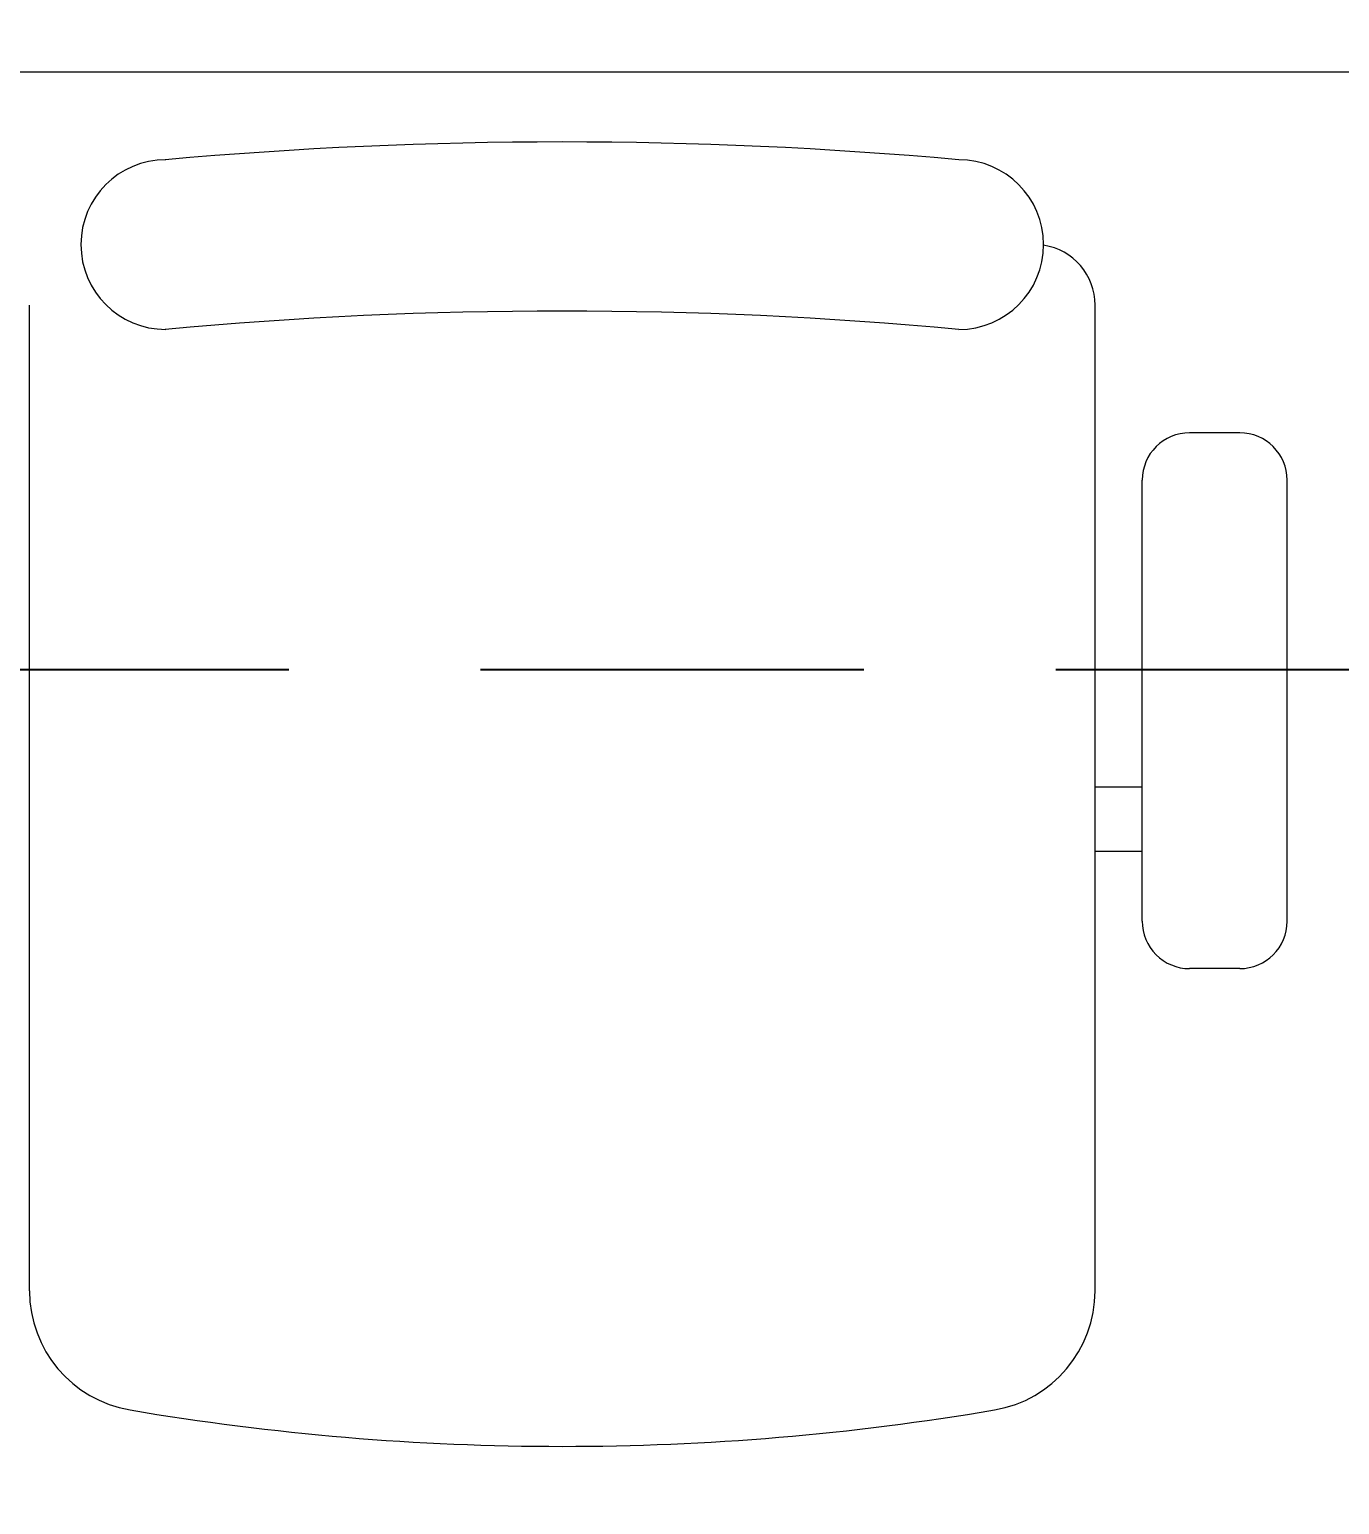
# Model space of a CAD drawing. Header units: inches. Extents: x -12418 to 57169, y -29325 to 19878.
# Drawn here: x 41326 to 41869, y -9440 to -8830 of the extents above; entities that cross this region are included whole.
import ezdxf
from ezdxf import colors
from ezdxf.entities.mleader import LeaderData, LeaderLine
from ezdxf.math import Vec2, Vec3

# ---------------------------------------------------------------- set-up
doc = ezdxf.new("R2010")
doc.units = ezdxf.units.IN
doc.header["$LTSCALE"] = 25
doc.header["$MEASUREMENT"] = 0
doc.linetypes.add('DASHDOT', pattern=[25.4, 12.7, -6.35, 0, -6.35])
doc.linetypes.add('HIDDEN', pattern=[9.525, 6.35, -3.175])
doc.layers.get('0').update_dxf_attribs({"color": 8})
for name, color, linetype, lineweight in [('00-Ground Floor$0$LOADING', 253, 'Continuous', 5), ('00-Ground Floor$0$Walls', 251, 'Continuous', 5), ('E-LITE-CIRC', 6, 'Continuous', 25), ('E-LITE-CLNG-CNDT', 6, 'DASHDOT', 35), ('E-POWR-FLOR-CNDT', 6, 'HIDDEN', 25)]:
    doc.layers.add(name, color=color, linetype=linetype, lineweight=lineweight)
doc.styles.add('DC_Simplex', font='SIMPLEX.shx', dxfattribs={"width": 0.7})

# ---------------------------------------------------------------- blocks, each defined once
blk = doc.blocks.new('00-Ground Floor$0$GF21018-P')
at = {"color": 0}
for p, q in [((-0.2207, 0.47563), (-0.2207, 0.0675)), ((0.22049, 0.47563), (0.22049, 0.0675)), ((-0.2806, 0.34221), (-0.25983, 0.34221)), ((-0.30021, 0.32259), (-0.30021, 0.14)), ((-0.24021, 0.32259), (-0.24021, 0.14)), ((-0.24021, 0.29372), (-0.2207, 0.29372)), ((-0.24021, 0.26708), (-0.2207, 0.26708)), ((-0.2806, 0.12039), (-0.25983, 0.12039))]:
    blk.add_line(p, q, dxfattribs=at)
for centre, radius, start, end in [((-0.0001, -0.52948), 1.06948, 80.36712, 99.63288), ((-0.1707, 0.47563), 0.05, 99.63288, 180), ((0.17049, 0.47563), 0.05, 0, 80.36712), ((-0.2806, 0.32259), 0.01962, 90, 180), ((-0.25983, 0.32259), 0.01962, 360, 90), ((-0.2806, 0.14), 0.01962, 180, 270), ((-0.25983, 0.14), 0.01962, 270, 360), ((-0.16429, 0.0425), 0.03511, 90, 270), ((0, 1.84674), 1.77674, 264.69456, 275.30527), ((0.16409, 0.0425), 0.03511, 270, 90), ((-0.1957, 0.0675), 0.025, 180, 261.47208), ((0, 1.83136), 1.83136, 264.85322, 275.14698)]:
    blk.add_arc(centre, radius, start, end, dxfattribs=at)
blk = doc.blocks.new('00-Ground Floor')
at = {"layer": '00-Ground Floor$0$Walls'}
blk.add_line((43777.53, -8847.43, 0), (40997.13, -8847.43, 0), dxfattribs=at)
at = {"layer": '00-Ground Floor$0$LOADING', "extrusion": (2.24021e-05, 7.77426e-06, 1), "xscale": 1000, "yscale": 1000, "zscale": 1000, "rotation": 179.9985892349694}
blk.add_blockref('00-Ground Floor$0$GF21018-P', (41546.81, -8876.35, 0.84), dxfattribs=at)
blk = doc.blocks.new('ARR0W')
at = {"color": 45}
blk.add_ellipse((0, 0), major_axis=(0.4, 0), ratio=0.4, dxfattribs=at)
at = {"color": 45, "ltscale": 0.5}
blk.add_solid([(-1.4, 0.1667), (-0.4, 0), (-1.4, -0.1667)], dxfattribs=at)

msp = doc.modelspace()

# ---------------------------------------------------------------- linework, layer by layer
at = {"layer": 'E-POWR-FLOR-CNDT', "elevation": 0}
msp.add_lwpolyline([(42302.88, -8971.17), (42201.1, -9072.95, -0.198912), (42148.07, -9094.91), (41319.61, -9094.91, 0.414214), (41244.61, -9169.91), (41244.61, -9347.06, -0.198912), (41222.65, -9400.09), (41120.87, -9501.87)], format="xyb", dxfattribs=at)

# ---------------------------------------------------------------- block references
at = {"layer": 'E-LITE-CLNG-CNDT'}
msp.add_blockref('00-Ground Floor', (0, 0), dxfattribs=at)

# ---------------------------------------------------------------- leaders
at = {"layer": 'E-LITE-CIRC'}
ml = msp.add_multileader_mtext('Standard', dxfattribs=at)
ml.set_content('{\\Fdc_el_romans|c0;\\W0.8;TO\\Fromans|c0; \\Fsimplex|c0;LP-GF/S7}', color=256, style='DC_Simplex')
ml.set_leader_properties()
ml.set_arrow_properties(name='ARR0W')
ml.build(insert=Vec2(0, 0))
ml.multileader.update_dxf_attribs({"dogleg_length": 200, "arrow_head_size": 140, "scale": 100})
ctx = ml.context
ctx.base_point, ctx.scale, ctx.char_height, ctx.arrow_head_size, ctx.landing_gap_size, ctx.plane_origin, ctx.plane_x_axis, ctx.plane_y_axis = Vec3(40881.59, -8535.13, 0), 100, 200, 140, 140, Vec3(58006.7, -15299.94, 0), Vec3(1, 0.000001, 0), Vec3(-0.000001, 1, 0)
ctx.text_align_type = 2
notes = []
notes.append((ctx, [(1, (1, 1, 0), (42946.57, -8535.13, 0), (-1, -0.000001, 0), 108.79, [(0, [(43544.2, -8229.22, 0)], 0, [])])]))
ctx.mtext.insert, ctx.mtext.text_direction, ctx.mtext.rotation, ctx.mtext.alignment, ctx.mtext.flow_direction = Vec3(42697.78, -8401.8, 0), Vec3(1, 0.000001, 0), 0.000001, 3, 5
for ctx, leaders in notes:
    for number, flags, end, landing, length, lines in leaders:
        leader = LeaderData()
        leader.index, (leader.has_last_leader_line, leader.has_dogleg_vector, leader.attachment_direction) = number, flags
        leader.last_leader_point, leader.dogleg_vector, leader.dogleg_length = Vec3(end), Vec3(landing), length
        for number, points, colour, breaks in lines:
            line = LeaderLine()
            line.index, line.vertices, line.color, line.breaks = number, Vec3.list(points), colors.encode_raw_color(colour), breaks
            leader.lines.append(line)
        ctx.leaders.append(leader)

doc.saveas('drawing.dxf')
